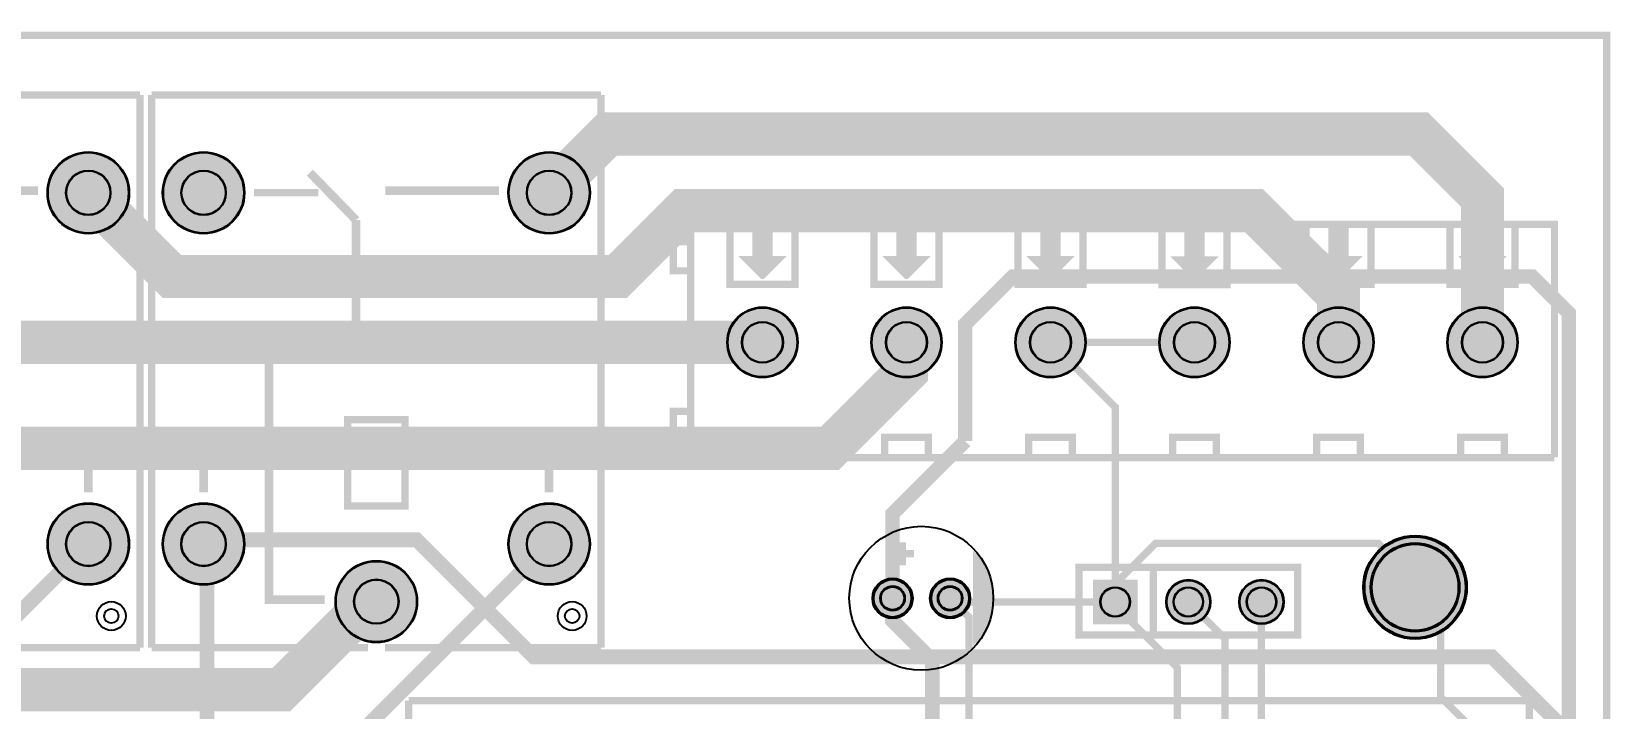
# Model space of a CAD drawing. Header units: millimetres. Extents: x 0 to 100, y 0 to 70.
# Drawn here: x 45.3 to 100.1, y 46.7 to 70.2 of the extents above; entities that cross this region are included whole.
import ezdxf

# ---------------------------------------------------------------- set-up
doc = ezdxf.new("R2010")
doc.units = ezdxf.units.MM
for name, color, linetype, true_color in [('BoardOutLine', 7, 'Continuous', 0xff00ff), ('BottomLayer', 7, 'Continuous', 0x0000ff), ('BottomSolderMaskLayer', 7, 'Continuous', 0xaa00ff), ('Document', 7, 'Continuous', 0xffffff), ('Multi-Layer', 7, 'Continuous', 0xc0c0c0), ('TopLayer', 7, 'Continuous', 0xff0000), ('TopSilkLayer', 7, 'Continuous', 0xffcc00), ('TopSolderMaskLayer', 7, 'Continuous', 0x800080)]:
    doc.layers.add(name, color=color, linetype=linetype, true_color=true_color)

msp = doc.modelspace()

# ---------------------------------------------------------------- hatches: boundary and pattern name
at = {"layer": 'BottomSolderMaskLayer'}
for points in [[(45.852, 64.631, 1), (48.697, 64.631, 1)], [(49.855, 64.631, 1), (52.7, 64.631, 1)], [(61.854, 64.631, 1), (64.699, 64.631, 1)], [(69.46, 59.436, 1), (71.911, 59.436, 1)], [(74.46, 59.436, 1), (76.911, 59.436, 1)], [(79.46, 59.436, 1), (81.911, 59.436, 1)], [(84.46, 59.436, 1), (86.911, 59.436, 1)], [(89.46, 59.436, 1), (91.911, 59.436, 1)], [(94.46, 59.436, 1), (96.911, 59.436, 1)], [(45.853, 52.431, 1), (48.697, 52.431, 1)], [(49.855, 52.431, 1), (52.7, 52.431, 1)], [(61.855, 52.431, 1), (64.7, 52.431, 1)], [(91.544, 50.927, 1), (95.146, 50.927, 1)], [(55.855, 50.431, 1), (58.7, 50.431, 1)], [(74.499, 50.546, 1), (75.901, 50.546, 1)], [(76.499, 50.546, 1), (77.901, 50.546, 1)], [(82.156, 51.195), (83.707, 51.195), (83.707, 49.644), (82.156, 49.644)], [(84.696, 50.419, 1), (86.247, 50.419, 1)], [(87.236, 50.419, 1), (88.787, 50.419, 1)]]:
    msp.add_hatch(color=256, dxfattribs=at).paths.add_polyline_path(points)
at = {"layer": 'Document'}
for points in [[(71.94, 63.537), (71.94, 61.447), (71.939, 61.43), (71.936, 61.414), (71.93, 61.398), (71.923, 61.383), (71.914, 61.37), (71.903, 61.357), (71.89, 61.346), (71.876, 61.337), (71.862, 61.33), (71.846, 61.324), (71.83, 61.321), (71.813, 61.32), (69.557, 61.32), (69.541, 61.321), (69.525, 61.324), (69.509, 61.33), (69.494, 61.337), (69.48, 61.346), (69.468, 61.357), (69.457, 61.37), (69.447, 61.383), (69.44, 61.398), (69.435, 61.414), (69.432, 61.43), (69.43, 61.447), (69.43, 63.537), (69.432, 63.554), (69.435, 63.57), (69.44, 63.586), (69.447, 63.601), (69.457, 63.615), (69.468, 63.627), (69.48, 63.638), (69.494, 63.647), (69.509, 63.655), (69.525, 63.66), (69.541, 63.663), (69.557, 63.664), (69.574, 63.663), (69.59, 63.66), (69.606, 63.655), (69.621, 63.647), (69.635, 63.638), (69.647, 63.627), (69.658, 63.615), (69.667, 63.601), (69.675, 63.586), (69.68, 63.57), (69.683, 63.554), (69.684, 63.537), (69.684, 61.574), (71.686, 61.574), (71.686, 63.537), (71.687, 63.554), (71.69, 63.57), (71.696, 63.586), (71.703, 63.601), (71.712, 63.615), (71.723, 63.627), (71.736, 63.638), (71.749, 63.647), (71.764, 63.655), (71.78, 63.66), (71.796, 63.663), (71.813, 63.664), (71.83, 63.663), (71.846, 63.66), (71.862, 63.655), (71.876, 63.647), (71.89, 63.638), (71.903, 63.627), (71.914, 63.615), (71.923, 63.601), (71.93, 63.586), (71.936, 63.57), (71.939, 63.554), (71.94, 63.537)], [(76.94, 63.537), (76.94, 61.447), (76.939, 61.43), (76.936, 61.414), (76.93, 61.398), (76.923, 61.383), (76.914, 61.37), (76.903, 61.357), (76.89, 61.346), (76.877, 61.337), (76.862, 61.33), (76.846, 61.324), (76.83, 61.321), (76.813, 61.32), (74.557, 61.32), (74.541, 61.321), (74.525, 61.324), (74.509, 61.33), (74.494, 61.337), (74.48, 61.346), (74.468, 61.357), (74.457, 61.37), (74.447, 61.383), (74.44, 61.398), (74.435, 61.414), (74.432, 61.43), (74.43, 61.447), (74.43, 63.537), (74.432, 63.554), (74.435, 63.57), (74.44, 63.586), (74.447, 63.601), (74.457, 63.615), (74.468, 63.627), (74.48, 63.638), (74.494, 63.647), (74.509, 63.655), (74.525, 63.66), (74.541, 63.663), (74.557, 63.664), (74.574, 63.663), (74.59, 63.66), (74.606, 63.655), (74.621, 63.647), (74.635, 63.638), (74.647, 63.627), (74.658, 63.615), (74.667, 63.601), (74.675, 63.586), (74.68, 63.57), (74.683, 63.554), (74.684, 63.537), (74.684, 61.574), (76.686, 61.574), (76.686, 63.537), (76.687, 63.554), (76.69, 63.57), (76.696, 63.586), (76.703, 63.601), (76.712, 63.615), (76.723, 63.627), (76.736, 63.638), (76.75, 63.647), (76.764, 63.655), (76.78, 63.66), (76.796, 63.663), (76.813, 63.664), (76.83, 63.663), (76.846, 63.66), (76.862, 63.655), (76.877, 63.647), (76.89, 63.638), (76.903, 63.627), (76.914, 63.615), (76.923, 63.601), (76.93, 63.586), (76.936, 63.57), (76.939, 63.554), (76.94, 63.537)], [(81.94, 63.537), (81.94, 61.447), (81.939, 61.43), (81.936, 61.414), (81.93, 61.398), (81.923, 61.383), (81.914, 61.37), (81.903, 61.357), (81.89, 61.346), (81.877, 61.337), (81.862, 61.33), (81.846, 61.324), (81.83, 61.321), (81.813, 61.32), (79.557, 61.32), (79.541, 61.321), (79.525, 61.324), (79.509, 61.33), (79.494, 61.337), (79.48, 61.346), (79.468, 61.357), (79.457, 61.37), (79.447, 61.383), (79.44, 61.398), (79.435, 61.414), (79.432, 61.43), (79.43, 61.447), (79.43, 63.537), (79.432, 63.554), (79.435, 63.57), (79.44, 63.586), (79.447, 63.601), (79.457, 63.615), (79.468, 63.627), (79.48, 63.638), (79.494, 63.647), (79.509, 63.655), (79.525, 63.66), (79.541, 63.663), (79.557, 63.664), (79.574, 63.663), (79.59, 63.66), (79.606, 63.655), (79.621, 63.647), (79.635, 63.638), (79.647, 63.627), (79.658, 63.615), (79.667, 63.601), (79.675, 63.586), (79.68, 63.57), (79.683, 63.554), (79.684, 63.537), (79.684, 61.574), (81.686, 61.574), (81.686, 63.537), (81.687, 63.554), (81.69, 63.57), (81.696, 63.586), (81.703, 63.601), (81.712, 63.615), (81.723, 63.627), (81.736, 63.638), (81.75, 63.647), (81.764, 63.655), (81.78, 63.66), (81.796, 63.663), (81.813, 63.664), (81.83, 63.663), (81.846, 63.66), (81.862, 63.655), (81.877, 63.647), (81.89, 63.638), (81.903, 63.627), (81.914, 63.615), (81.923, 63.601), (81.93, 63.586), (81.936, 63.57), (81.939, 63.554), (81.94, 63.537)], [(86.94, 63.527), (86.94, 61.437), (86.939, 61.42), (86.936, 61.404), (86.93, 61.388), (86.923, 61.373), (86.914, 61.359), (86.903, 61.347), (86.89, 61.336), (86.876, 61.327), (86.862, 61.319), (86.846, 61.314), (86.83, 61.311), (86.813, 61.31), (84.557, 61.31), (84.541, 61.311), (84.525, 61.314), (84.509, 61.319), (84.494, 61.327), (84.48, 61.336), (84.468, 61.347), (84.457, 61.359), (84.447, 61.373), (84.44, 61.388), (84.435, 61.404), (84.432, 61.42), (84.43, 61.437), (84.43, 63.527), (84.432, 63.544), (84.435, 63.56), (84.44, 63.576), (84.447, 63.591), (84.457, 63.604), (84.468, 63.617), (84.48, 63.628), (84.494, 63.637), (84.509, 63.644), (84.525, 63.65), (84.541, 63.653), (84.557, 63.654), (84.574, 63.653), (84.59, 63.65), (84.606, 63.644), (84.621, 63.637), (84.635, 63.628), (84.647, 63.617), (84.658, 63.604), (84.667, 63.591), (84.675, 63.576), (84.68, 63.56), (84.683, 63.544), (84.684, 63.527), (84.684, 61.564), (86.686, 61.564), (86.686, 63.527), (86.687, 63.544), (86.69, 63.56), (86.696, 63.576), (86.703, 63.591), (86.712, 63.604), (86.723, 63.617), (86.736, 63.628), (86.749, 63.637), (86.764, 63.644), (86.78, 63.65), (86.796, 63.653), (86.813, 63.654), (86.83, 63.653), (86.846, 63.65), (86.862, 63.644), (86.876, 63.637), (86.89, 63.628), (86.903, 63.617), (86.914, 63.604), (86.923, 63.591), (86.93, 63.576), (86.936, 63.56), (86.939, 63.544), (86.94, 63.527)], [(91.94, 63.537), (91.94, 61.447), (91.939, 61.43), (91.936, 61.414), (91.93, 61.398), (91.923, 61.383), (91.914, 61.37), (91.903, 61.357), (91.89, 61.346), (91.876, 61.337), (91.862, 61.33), (91.846, 61.324), (91.83, 61.321), (91.813, 61.32), (89.557, 61.32), (89.541, 61.321), (89.525, 61.324), (89.509, 61.33), (89.494, 61.337), (89.48, 61.346), (89.468, 61.357), (89.457, 61.37), (89.447, 61.383), (89.44, 61.398), (89.435, 61.414), (89.431, 61.43), (89.43, 61.447), (89.43, 63.537), (89.431, 63.554), (89.435, 63.57), (89.44, 63.586), (89.447, 63.601), (89.457, 63.615), (89.468, 63.627), (89.48, 63.638), (89.494, 63.647), (89.509, 63.655), (89.525, 63.66), (89.541, 63.663), (89.557, 63.664), (89.574, 63.663), (89.59, 63.66), (89.606, 63.655), (89.621, 63.647), (89.635, 63.638), (89.647, 63.627), (89.658, 63.615), (89.667, 63.601), (89.675, 63.586), (89.68, 63.57), (89.683, 63.554), (89.684, 63.537), (89.684, 61.574), (91.686, 61.574), (91.686, 63.537), (91.687, 63.554), (91.69, 63.57), (91.696, 63.586), (91.703, 63.601), (91.712, 63.615), (91.723, 63.627), (91.736, 63.638), (91.749, 63.647), (91.764, 63.655), (91.78, 63.66), (91.796, 63.663), (91.813, 63.664), (91.83, 63.663), (91.846, 63.66), (91.862, 63.655), (91.876, 63.647), (91.89, 63.638), (91.903, 63.627), (91.914, 63.615), (91.923, 63.601), (91.93, 63.586), (91.936, 63.57), (91.939, 63.554), (91.94, 63.537)], [(96.94, 63.537), (96.94, 61.447), (96.939, 61.43), (96.936, 61.414), (96.93, 61.398), (96.923, 61.383), (96.914, 61.369), (96.903, 61.357), (96.89, 61.346), (96.876, 61.337), (96.862, 61.329), (96.846, 61.324), (96.83, 61.321), (96.813, 61.32), (94.557, 61.32), (94.541, 61.321), (94.525, 61.324), (94.509, 61.329), (94.494, 61.337), (94.48, 61.346), (94.468, 61.357), (94.457, 61.369), (94.447, 61.383), (94.44, 61.398), (94.435, 61.414), (94.431, 61.43), (94.43, 61.447), (94.43, 63.537), (94.431, 63.554), (94.435, 63.57), (94.44, 63.586), (94.447, 63.601), (94.457, 63.615), (94.468, 63.627), (94.48, 63.638), (94.494, 63.647), (94.509, 63.655), (94.525, 63.66), (94.541, 63.663), (94.557, 63.664), (94.574, 63.663), (94.59, 63.66), (94.606, 63.655), (94.621, 63.647), (94.635, 63.638), (94.647, 63.627), (94.658, 63.615), (94.667, 63.601), (94.675, 63.586), (94.68, 63.57), (94.683, 63.554), (94.684, 63.537), (94.684, 61.574), (96.686, 61.574), (96.686, 63.537), (96.687, 63.554), (96.69, 63.57), (96.696, 63.586), (96.703, 63.601), (96.712, 63.615), (96.723, 63.627), (96.736, 63.638), (96.749, 63.647), (96.764, 63.655), (96.78, 63.66), (96.796, 63.663), (96.813, 63.664), (96.83, 63.663), (96.846, 63.66), (96.862, 63.655), (96.876, 63.647), (96.89, 63.638), (96.903, 63.627), (96.914, 63.615), (96.923, 63.601), (96.93, 63.586), (96.936, 63.57), (96.939, 63.554), (96.94, 63.537)], [(71.035, 63.536), (71.035, 62.436), (71.535, 62.436), (71.535, 62.436), (70.735, 61.636), (70.635, 61.636), (69.835, 62.436), (70.335, 62.436), (70.335, 63.536)], [(76.035, 63.536), (76.035, 62.436), (76.535, 62.436), (76.535, 62.436), (75.735, 61.636), (75.635, 61.636), (74.835, 62.436), (75.335, 62.436), (75.335, 63.536)], [(81.035, 63.536), (81.035, 62.436), (81.535, 62.436), (81.535, 62.436), (80.735, 61.636), (80.635, 61.636), (79.835, 62.436), (80.335, 62.436), (80.335, 63.536)], [(86.035, 63.526), (86.035, 62.426), (86.535, 62.426), (86.535, 62.426), (85.735, 61.626), (85.635, 61.626), (84.835, 62.426), (85.335, 62.426), (85.335, 63.526)], [(91.035, 63.536), (91.035, 62.436), (91.535, 62.436), (91.535, 62.436), (90.735, 61.636), (90.635, 61.636), (89.835, 62.436), (90.335, 62.436), (90.335, 63.536)], [(96.035, 63.536), (96.035, 62.436), (96.535, 62.436), (96.535, 62.436), (95.735, 61.636), (95.635, 61.636), (94.835, 62.436), (95.335, 62.436), (95.335, 63.536)]]:
    msp.add_hatch(color=256, dxfattribs=at).paths.add_polyline_path(points)
at = {"layer": 'Multi-Layer'}
for points in [[(45.878, 64.631, 1), (48.672, 64.631, 1)], [(49.881, 64.631, 1), (52.675, 64.631, 1)], [(61.88, 64.631, 1), (64.674, 64.631, 1)], [(69.485, 59.436, 1), (71.885, 59.436, 1)], [(74.485, 59.436, 1), (76.885, 59.436, 1)], [(79.485, 59.436, 1), (81.885, 59.436, 1)], [(84.485, 59.436, 1), (86.885, 59.436, 1)], [(89.485, 59.436, 1), (91.885, 59.436, 1)], [(94.485, 59.436, 1), (96.885, 59.436, 1)], [(45.878, 52.431, 1), (48.672, 52.431, 1)], [(49.88, 52.431, 1), (52.674, 52.431, 1)], [(61.88, 52.431, 1), (64.674, 52.431, 1)], [(55.88, 50.431, 1), (58.674, 50.431, 1)], [(74.55, 50.546, 1), (75.85, 50.546, 1)], [(76.55, 50.546, 1), (77.85, 50.546, 1)], [(82.181, 51.169), (83.681, 51.169), (83.681, 49.669), (82.181, 49.669)], [(84.721, 50.419, 1), (86.221, 50.419, 1)], [(87.261, 50.419, 1), (88.761, 50.419, 1)]]:
    msp.add_hatch(color=256, dxfattribs=at).paths.add_polyline_path(points)
at = {"layer": 'TopSilkLayer'}
for points in [[(71.035, 63.536), (71.035, 62.436), (71.535, 62.436), (71.535, 62.436), (70.735, 61.636), (70.635, 61.636), (69.835, 62.436), (70.335, 62.436), (70.335, 63.536)], [(76.035, 63.536), (76.035, 62.436), (76.535, 62.436), (76.535, 62.436), (75.735, 61.636), (75.635, 61.636), (74.835, 62.436), (75.335, 62.436), (75.335, 63.536)], [(81.035, 63.536), (81.035, 62.436), (81.535, 62.436), (81.535, 62.436), (80.735, 61.636), (80.635, 61.636), (79.835, 62.436), (80.335, 62.436), (80.335, 63.536)], [(86.035, 63.526), (86.035, 62.426), (86.535, 62.426), (86.535, 62.426), (85.735, 61.626), (85.635, 61.626), (84.835, 62.426), (85.335, 62.426), (85.335, 63.526)], [(91.035, 63.536), (91.035, 62.436), (91.535, 62.436), (91.535, 62.436), (90.735, 61.636), (90.635, 61.636), (89.835, 62.436), (90.335, 62.436), (90.335, 63.536)], [(96.035, 63.536), (96.035, 62.436), (96.535, 62.436), (96.535, 62.436), (95.735, 61.636), (95.635, 61.636), (94.835, 62.436), (95.335, 62.436), (95.335, 63.536)], [(77.994, 52.197), (78.043, 52.149), (78.09, 52.1), (78.136, 52.049), (78.18, 51.997), (78.223, 51.943), (78.264, 51.889), (78.303, 51.833), (78.341, 51.776), (78.377, 51.718), (78.411, 51.658), (78.443, 51.598), (78.474, 51.537), (78.503, 51.475), (78.529, 51.412), (78.554, 51.349), (78.577, 51.284), (78.599, 51.219), (78.618, 51.154), (78.635, 51.088), (78.65, 51.021), (78.663, 50.954), (78.675, 50.887), (78.684, 50.819), (78.691, 50.751), (78.696, 50.683), (78.699, 50.614), (78.7, 50.546), (78.699, 50.478), (78.696, 50.409), (78.691, 50.341), (78.684, 50.273), (78.675, 50.206), (78.663, 50.138), (78.65, 50.071), (78.635, 50.004), (78.618, 49.938), (78.599, 49.873), (78.577, 49.808), (78.554, 49.743), (78.529, 49.68), (78.503, 49.617), (78.474, 49.555), (78.443, 49.494), (78.411, 49.434), (78.377, 49.374), (78.341, 49.316), (78.303, 49.259), (78.264, 49.203), (78.223, 49.149), (78.18, 49.095), (78.136, 49.043), (78.09, 48.992), (78.043, 48.943), (77.994, 48.895)]]:
    msp.add_hatch(color=256, dxfattribs=at).paths.add_polyline_path(points)
at = {"layer": 'TopSolderMaskLayer'}
for points in [[(45.852, 64.631, 1), (48.697, 64.631, 1)], [(49.855, 64.631, 1), (52.7, 64.631, 1)], [(61.854, 64.631, 1), (64.699, 64.631, 1)], [(69.46, 59.436, 1), (71.911, 59.436, 1)], [(74.46, 59.436, 1), (76.911, 59.436, 1)], [(79.46, 59.436, 1), (81.911, 59.436, 1)], [(84.46, 59.436, 1), (86.911, 59.436, 1)], [(89.46, 59.436, 1), (91.911, 59.436, 1)], [(94.46, 59.436, 1), (96.911, 59.436, 1)], [(45.853, 52.431, 1), (48.697, 52.431, 1)], [(49.855, 52.431, 1), (52.7, 52.431, 1)], [(61.855, 52.431, 1), (64.7, 52.431, 1)], [(91.544, 50.927, 1), (95.146, 50.927, 1)], [(55.855, 50.431, 1), (58.7, 50.431, 1)], [(74.499, 50.546, 1), (75.901, 50.546, 1)], [(76.499, 50.546, 1), (77.901, 50.546, 1)], [(82.156, 51.195), (83.707, 51.195), (83.707, 49.644), (82.156, 49.644)], [(84.696, 50.419, 1), (86.247, 50.419, 1)], [(87.236, 50.419, 1), (88.787, 50.419, 1)]]:
    msp.add_hatch(color=256, dxfattribs=at).paths.add_polyline_path(points)

# ---------------------------------------------------------------- linework, layer by layer
at = {"layer": 'BoardOutLine', "const_width": 0.254}
msp.add_lwpolyline([(0.127, 69.977), (0, 70.104), (100, 70.104), (100, 0), (0, 0), (0, 70.104)], dxfattribs=at)
at = {"layer": 'BottomLayer'}
for points, const_width in [([(95.685, 59.436), (95.685, 64.462), (93.472, 66.675), (65.321, 66.675), (63.277, 64.631)], 1.5), ([(75.685, 59.436), (75.685, 58.413), (73.025, 55.753), (40.151, 55.753), (31.273, 64.631)], 1.5), ([(90.685, 59.436), (90.685, 61.08), (87.757, 64.008), (67.945, 64.008), (65.659, 61.722), (50.184, 61.722), (47.275, 64.631)], 1.5), ([(90.551, 22.86), (90.551, 11.811), (91.694, 10.668), (93.599, 10.668), (99.314, 16.383), (99.314, 45.212), (96.012, 48.514), (62.738, 48.514), (58.674, 52.578), (51.424, 52.578), (51.277, 52.431)], 0.512), ([(57.277, 50.431), (57.035, 50.431), (53.975, 47.371), (44.335, 47.371), (41.275, 50.431)], 1.5)]:
    msp.add_lwpolyline(points, dxfattribs=dict(at, const_width=const_width))
at = {"layer": 'BottomSolderMaskLayer'}
for centre, radius in [((47.275, 64.631), 1.422), ((51.278, 64.631), 1.422), ((63.277, 64.631), 1.422), ((47.275, 64.631), 0.776), ((51.278, 64.631), 0.776), ((63.277, 64.631), 0.776), ((70.685, 59.436), 1.225), ((75.685, 59.436), 1.225), ((80.685, 59.436), 1.225), ((85.685, 59.436), 1.225), ((90.685, 59.436), 1.225), ((95.685, 59.436), 1.225), ((70.685, 59.436), 0.715), ((75.685, 59.436), 0.715), ((80.685, 59.436), 0.715), ((85.685, 59.436), 0.715), ((90.685, 59.436), 0.715), ((95.685, 59.436), 0.715), ((47.275, 52.431), 1.422), ((51.277, 52.431), 1.422), ((63.277, 52.431), 1.422), ((47.275, 52.431), 0.776), ((51.277, 52.431), 0.776), ((63.277, 52.431), 0.776), ((93.345, 50.927), 1.801), ((93.345, 50.927), 1.544), ((57.277, 50.431), 1.422), ((57.277, 50.431), 0.776), ((75.2, 50.546), 0.701), ((77.2, 50.546), 0.701), ((85.471, 50.419), 0.775), ((88.011, 50.419), 0.775), ((75.2, 50.546), 0.431), ((77.2, 50.546), 0.431), ((82.931, 50.419), 0.517), ((85.471, 50.419), 0.517), ((88.011, 50.419), 0.517)]:
    msp.add_circle(centre, radius, dxfattribs=at)
at = {"layer": 'Document'}
for centre in [(48.075, 49.931), (64.077, 49.931)]:
    msp.add_circle(centre, 0.25, dxfattribs=at)
at = {"layer": 'Multi-Layer'}
for centre, radius in [((47.275, 64.631), 1.397), ((51.278, 64.631), 1.397), ((63.277, 64.631), 1.397), ((47.275, 64.631), 0.762), ((51.278, 64.631), 0.762), ((63.277, 64.631), 0.762), ((70.685, 59.436), 1.2), ((75.685, 59.436), 1.2), ((80.685, 59.436), 1.2), ((85.685, 59.436), 1.2), ((90.685, 59.436), 1.2), ((95.685, 59.436), 1.2), ((70.685, 59.436), 0.7), ((75.685, 59.436), 0.7), ((80.685, 59.436), 0.7), ((85.685, 59.436), 0.7), ((90.685, 59.436), 0.7), ((95.685, 59.436), 0.7), ((47.275, 52.431), 1.397), ((51.277, 52.431), 1.397), ((63.277, 52.431), 1.397), ((47.275, 52.431), 0.762), ((51.277, 52.431), 0.762), ((63.277, 52.431), 0.762), ((93.345, 50.927), 1.75), ((93.345, 50.927), 1.5), ((57.277, 50.431), 1.397), ((57.277, 50.431), 0.762), ((75.2, 50.546), 0.65), ((77.2, 50.546), 0.65), ((85.471, 50.419), 0.75), ((88.011, 50.419), 0.75), ((75.2, 50.546), 0.4), ((77.2, 50.546), 0.4), ((82.931, 50.419), 0.5), ((85.471, 50.419), 0.5), ((88.011, 50.419), 0.5)]:
    msp.add_circle(centre, radius, dxfattribs=at)
at = {"layer": 'TopLayer'}
for points, const_width in [([(70.685, 59.436), (20.466, 59.436), (15.271, 64.631)], 1.5), ([(77.724, 56.007), (77.724, 60.071), (79.375, 61.722), (97.409, 61.722), (98.679, 60.452), (98.679, 8.382), (96.012, 5.715), (54.229, 5.715), (50.419, 1.905), (9.525, 1.905), (1.651, 9.779), (1.651, 20.828), (3.039, 22.216), (3.81, 22.216)], 0.5), ([(82.931, 50.419), (82.931, 57.19), (80.685, 59.436)], 0.254), ([(85.685, 59.436), (80.685, 59.436)], 0.254), ([(75.2, 50.546), (75.2, 53.483), (77.724, 56.007)], 0.5), ([(38.776, 45.847), (40.691, 45.847), (47.275, 52.431)], 0.512), ([(51.394, 45.72), (51.394, 52.314), (51.277, 52.431)], 0.512), ([(54.779, 45.72), (56.566, 45.72), (63.277, 52.431)], 0.512), ([(82.931, 50.419), (82.931, 51.054), (84.328, 52.451), (92.075, 52.451), (94.234, 50.292), (94.234, 47.117), (95.631, 45.72)], 0.254), ([(75.2, 50.546), (75.2, 49.768), (76.581, 48.387), (76.581, 43.688), (78.478, 41.792), (80.391, 41.792)], 0.512), ([(82.931, 50.419), (77.327, 50.419), (77.2, 50.546)], 0.254), ([(77.851, 45.72), (77.851, 49.895), (77.2, 50.546)], 0.254), ([(82.931, 41.792), (84.845, 41.792), (86.741, 43.688), (86.741, 49.149), (85.471, 50.419)], 0.254), ([(82.931, 50.419), (82.931, 50.292), (85.09, 48.133), (85.09, 46.101), (85.471, 45.72)], 0.254), ([(88.011, 45.72), (88.011, 50.419)], 0.254)]:
    msp.add_lwpolyline(points, dxfattribs=dict(at, const_width=const_width))
at = {"layer": 'TopSilkLayer'}
for points, const_width in [([(49.075, 68.032), (33.475, 68.032)], 0.254), ([(49.075, 68.032), (49.075, 48.832)], 0.254), ([(49.477, 68.032), (49.477, 48.832)], 0.254), ([(65.077, 68.032), (49.477, 68.032)], 0.254), ([(65.077, 68.032), (65.077, 48.832)], 0.254), ([(56.576, 63.681), (54.968, 65.332)], 0.3), ([(45.532, 64.7), (41.588, 64.7)], 0.3), ([(53.03, 64.63), (55.258, 64.63)], 0.254), ([(61.534, 64.7), (57.59, 64.7)], 0.3), ([(55.477, 50.499), (53.55, 50.499), (53.55, 59.135), (56.55, 59.135), (56.574, 59.16), (56.574, 63.176), (56.574, 63.684)], 0.3), ([(68.185, 63.536), (98.185, 63.536), (98.185, 55.446)], 0.254), ([(68.186, 55.437), (68.186, 60.225), (68.186, 63.537)], 0.254), ([(71.813, 63.537), (71.813, 61.447), (69.557, 61.447), (69.557, 63.537)], 0.254), ([(76.813, 63.537), (76.813, 61.447), (74.557, 61.447), (74.557, 63.537)], 0.254), ([(81.813, 63.537), (81.813, 61.447), (79.557, 61.447), (79.557, 63.537)], 0.254), ([(86.813, 63.527), (86.813, 61.437), (84.557, 61.437), (84.557, 63.527)], 0.254), ([(91.813, 63.537), (91.813, 61.447), (89.557, 61.447), (89.557, 63.537)], 0.254), ([(96.813, 63.537), (96.813, 61.447), (94.557, 61.447), (94.557, 63.537)], 0.254), ([(68.185, 62.936), (67.586, 62.936), (67.586, 61.92), (68.185, 61.92)], 0.254), ([(68.185, 57.036), (67.586, 57.036), (67.586, 56.02), (68.185, 56.02)], 0.254), ([(71.445, 55.436), (71.445, 56.135), (69.926, 56.135), (69.926, 55.436)], 0.254), ([(76.445, 55.436), (76.445, 56.135), (74.926, 56.135), (74.926, 55.436)], 0.254), ([(81.445, 55.436), (81.445, 56.135), (79.926, 56.135), (79.926, 55.436)], 0.254), ([(86.445, 55.436), (86.445, 56.135), (84.926, 56.135), (84.926, 55.436)], 0.254), ([(91.444, 55.436), (91.444, 56.135), (89.926, 56.135), (89.926, 55.436)], 0.254), ([(96.444, 55.436), (96.444, 56.135), (94.925, 56.135), (94.925, 55.436)], 0.254), ([(47.275, 55.239), (42.326, 55.239)], 0.3), ([(47.275, 55.239), (47.275, 54.221)], 0.3), ([(56.226, 55.239), (51.277, 55.239)], 0.3), ([(51.277, 55.239), (51.277, 54.221)], 0.3), ([(63.277, 55.239), (58.328, 55.239)], 0.3), ([(63.277, 55.239), (63.277, 54.221)], 0.3), ([(98.185, 55.436), (68.185, 55.436)], 0.254), ([(75.146, 52.092), (75.946, 52.092)], 0.254), ([(75.546, 52.492), (75.546, 51.692)], 0.254), ([(84.253, 51.619), (84.253, 49.269)], 0.254), ([(41.57, 48.832), (49.075, 48.832)], 0.254), ([(49.477, 48.832), (56.982, 48.832)], 0.254), ([(57.572, 48.832), (65.077, 48.832)], 0.254), ([(59.091, 46.99), (58.396, 46.99)], 0.254), ([(59.091, 21.59), (58.396, 21.59), (58.396, 46.99)], 0.254), ([(96.611, 46.99), (59.091, 46.99)], 0.254), ([(97.306, 46.99), (96.611, 46.99)], 0.254), ([(97.306, 46.99), (97.306, 21.59), (96.611, 21.59)], 0.254)]:
    msp.add_lwpolyline(points, dxfattribs=dict(at, const_width=const_width))
at = {"layer": 'TopSilkLayer', "const_width": 0.254}
for points in [[(56.277, 53.756), (56.277, 56.756), (58.277, 56.756), (58.277, 53.756), (56.277, 53.756)], [(89.271, 51.619), (89.271, 49.269), (81.671, 49.269), (81.671, 51.619), (89.271, 51.619)]]:
    msp.add_lwpolyline(points, close=True, dxfattribs=at)
at = {"layer": 'TopSilkLayer'}
for centre, radius in [((76.2, 50.546), 2.5), ((48.075, 49.931), 0.5), ((64.077, 49.931), 0.5)]:
    msp.add_circle(centre, radius, dxfattribs=at)
at = {"layer": 'TopSolderMaskLayer'}
for centre, radius in [((47.275, 64.631), 1.422), ((51.278, 64.631), 1.422), ((63.277, 64.631), 1.422), ((47.275, 64.631), 0.776), ((51.278, 64.631), 0.776), ((63.277, 64.631), 0.776), ((70.685, 59.436), 1.225), ((75.685, 59.436), 1.225), ((80.685, 59.436), 1.225), ((85.685, 59.436), 1.225), ((90.685, 59.436), 1.225), ((95.685, 59.436), 1.225), ((70.685, 59.436), 0.715), ((75.685, 59.436), 0.715), ((80.685, 59.436), 0.715), ((85.685, 59.436), 0.715), ((90.685, 59.436), 0.715), ((95.685, 59.436), 0.715), ((47.275, 52.431), 1.422), ((51.277, 52.431), 1.422), ((63.277, 52.431), 1.422), ((47.275, 52.431), 0.776), ((51.277, 52.431), 0.776), ((63.277, 52.431), 0.776), ((93.345, 50.927), 1.801), ((93.345, 50.927), 1.544), ((57.277, 50.431), 1.422), ((57.277, 50.431), 0.776), ((75.2, 50.546), 0.701), ((77.2, 50.546), 0.701), ((85.471, 50.419), 0.775), ((88.011, 50.419), 0.775), ((75.2, 50.546), 0.431), ((77.2, 50.546), 0.431), ((82.931, 50.419), 0.517), ((85.471, 50.419), 0.517), ((88.011, 50.419), 0.517)]:
    msp.add_circle(centre, radius, dxfattribs=at)

doc.saveas('drawing.dxf')
